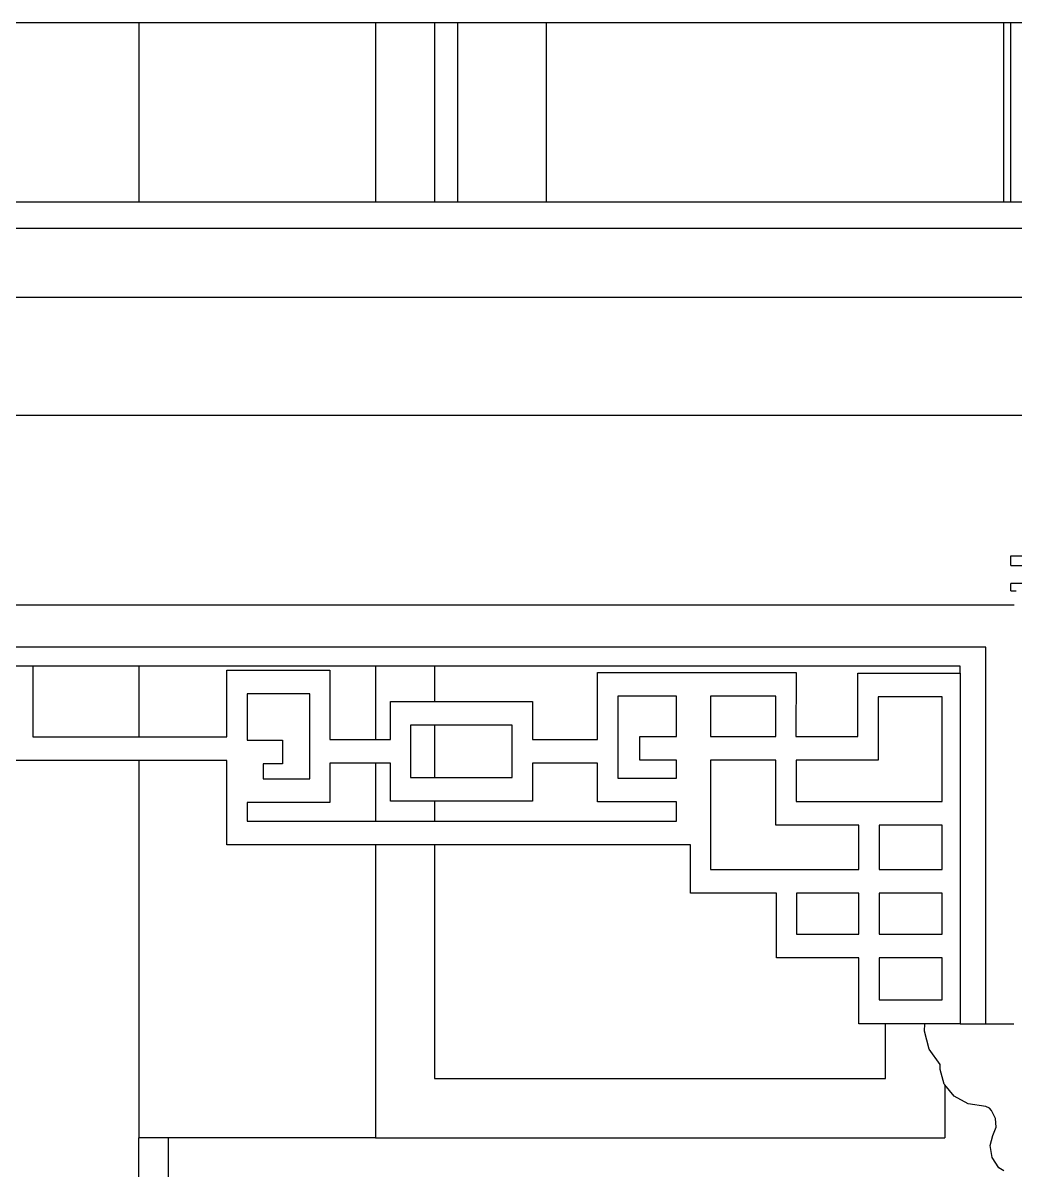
# Model space of a CAD drawing. Extents: x -24961 to 905641, y -154323 to 635957.
# Drawn here: x 437632 to 439310, y -117048 to -115108 of the extents above; entities that cross this region are included whole.
import ezdxf

# ---------------------------------------------------------------- set-up
doc = ezdxf.new("R2010")
doc.units = 0
doc.header["$LTSCALE"] = 1000
doc.header["$MEASUREMENT"] = 0
doc.layers.add('DOTE', color=1, linetype='Continuous')

msp = doc.modelspace()

# ---------------------------------------------------------------- linework, layer by layer
for p, q in [((437828.2, -115108.2), (437296.5, -115108.2)), ((437828.2, -115108.2), (437828.2, -115411.3)), ((438228.2, -115108.2), (437828.2, -115108.2)), ((438228.2, -115108.2), (438228.2, -115411.3)), ((438328.2, -115108.2), (438228.2, -115108.2)), ((438328.2, -115108.2), (438328.2, -115411.3)), ((438367.5, -115108.2), (438328.2, -115108.2)), ((438367.5, -115411.3), (438367.5, -115108.2)), ((438517.5, -115108.2), (438367.5, -115108.2)), ((438517.5, -115411.3), (438517.5, -115108.2)), ((439290.6, -115108.2), (438517.5, -115108.2)), ((439290.6, -115411.3), (439290.6, -115108.2)), ((439302.6, -115108.2), (439290.6, -115108.2)), ((439302.6, -115411.3), (439302.6, -115108.2)), ((439598.6, -115108.2), (439302.6, -115108.2)), ((437828.2, -115411.3), (437314.8, -115411.3)), ((438228.2, -115411.3), (437828.2, -115411.3)), ((438328.2, -115411.3), (438228.2, -115411.3)), ((438367.5, -115411.3), (438328.2, -115411.3)), ((438517.5, -115411.3), (438367.5, -115411.3)), ((439290.6, -115411.3), (438517.5, -115411.3)), ((439302.6, -115411.3), (439290.6, -115411.3)), ((439598.6, -115411.3), (439302.6, -115411.3)), ((431528.2, -115455), (439827.5, -115455)), ((435526.8, -115571.9), (439353.2, -115571.9)), ((439353.2, -115771.9), (435571.9, -115771.9)), ((439302.6, -116025.5), (439302.6, -116009.5)), ((439302.6, -116009.5), (439353.2, -116009.5)), ((439302.6, -116025.5), (439321.4, -116025.5)), ((439321.4, -116055.9), (439302.6, -116055.9)), ((439302.6, -116068.7), (439302.6, -116055.9)), ((439302.6, -116068.7), (439311.6, -116068.7)), ((437446.9, -116091.9), (439308.1, -116091.9)), ((439260.7, -116163.9), (437446.9, -116163.9)), ((439260.7, -116800.6), (439260.7, -116163.9)), ((437649, -116195.9), (437615, -116195.9)), ((437649, -116195.9), (437649, -116315.1)), ((437828.2, -116195.9), (437649, -116195.9)), ((437828.2, -116195.9), (437828.2, -116315.1)), ((438228.2, -116195.9), (437828.2, -116195.9)), ((438228.2, -116195.9), (438228.2, -116319.8)), ((438328.2, -116195.9), (438228.2, -116195.9)), ((438328.2, -116195.9), (438328.2, -116255.6)), ((439217.2, -116195.9), (438328.2, -116195.9)), ((439217.2, -116207.5), (439217.2, -116195.9)), ((437977.1, -116202.8), (438151.2, -116202.8)), ((437977.1, -116315.1), (437977.1, -116202.8)), ((438151.2, -116202.8), (438151.2, -116319.8)), ((438603.9, -116206.6), (438939.4, -116206.6)), ((438603.9, -116319.8), (438603.9, -116206.6)), ((438939.4, -116206.6), (438939.3, -116314.8)), ((439044.2, -116207.5), (439217.2, -116207.5)), ((439044.2, -116314.8), (439044.2, -116207.5)), ((439217.2, -116207.5), (439217.2, -116800.6)), ((438011.2, -116242.8), (438011.2, -116321.1)), ((438117.2, -116242.8), (438011.2, -116242.8)), ((438117.2, -116386.1), (438117.2, -116242.8)), ((438253.7, -116319.8), (438253.7, -116255.6)), ((438253.7, -116255.6), (438328.2, -116255.6)), ((438328.2, -116255.6), (438493.6, -116255.6)), ((438493.6, -116255.6), (438493.6, -116319.8)), ((438637.9, -116246.6), (438637.9, -116385)), ((438737.4, -116246.6), (438637.9, -116246.6)), ((438737.4, -116314.8), (438737.4, -116246.6)), ((438794.7, -116246.6), (438794.7, -116314.8)), ((438905.4, -116246.6), (438794.7, -116246.6)), ((438905.4, -116314.8), (438905.4, -116246.6)), ((439078.2, -116247.5), (439078.2, -116354.8)), ((439186.4, -116247.5), (439078.2, -116247.5)), ((439186.4, -116424.6), (439186.4, -116247.5)), ((438287.7, -116295.6), (438287.7, -116383.9)), ((438328.2, -116295.6), (438287.7, -116295.6)), ((438328.2, -116295.6), (438328.2, -116383.9)), ((438459.6, -116295.6), (438328.2, -116295.6)), ((438459.6, -116383.9), (438459.6, -116295.6)), ((437649, -116315.1), (437828.2, -116315.1)), ((437828.2, -116315.1), (437977.1, -116315.1)), ((438675.5, -116314.8), (438737.4, -116314.8)), ((438675.5, -116354.8), (438675.5, -116314.8)), ((438794.7, -116314.8), (438905.4, -116314.8)), ((438939.3, -116314.8), (439044.2, -116314.8)), ((438011.2, -116321.1), (438070.7, -116321.1)), ((438070.7, -116321.1), (438070.7, -116361.1)), ((438151.2, -116319.8), (438228.2, -116319.8)), ((438228.2, -116319.8), (438253.7, -116319.8)), ((438493.6, -116319.8), (438603.9, -116319.8)), ((437828.2, -116355.1), (437446.9, -116355.1)), ((437828.2, -116355.1), (437828.2, -116993.1)), ((437977.1, -116355.1), (437828.2, -116355.1)), ((437977.1, -116498.1), (437977.1, -116355.1)), ((438737.4, -116354.8), (438675.5, -116354.8)), ((438737.4, -116385), (438737.4, -116354.8)), ((438794.7, -116354.8), (438794.7, -116539.6)), ((438905.4, -116354.8), (438794.7, -116354.8)), ((438905.4, -116464.6), (438905.4, -116354.8)), ((438939.4, -116354.8), (438939.4, -116424.6)), ((439078.2, -116354.8), (438939.4, -116354.8)), ((438038.1, -116361.1), (438038.1, -116386.1)), ((438070.7, -116361.1), (438038.1, -116361.1)), ((438151.2, -116359.8), (438151.2, -116426.1)), ((438228.2, -116359.8), (438151.2, -116359.8)), ((438228.2, -116359.8), (438228.2, -116458.1)), ((438253.7, -116359.8), (438228.2, -116359.8)), ((438253.7, -116423.9), (438253.7, -116359.8)), ((438493.6, -116359.8), (438493.6, -116423.9)), ((438603.9, -116359.8), (438493.6, -116359.8)), ((438603.9, -116425), (438603.9, -116359.8)), ((438038.1, -116386.1), (438117.2, -116386.1)), ((438287.7, -116383.9), (438328.2, -116383.9)), ((438328.2, -116383.9), (438459.6, -116383.9)), ((438637.9, -116385), (438737.4, -116385)), ((438011.2, -116426.1), (438011.2, -116458.1)), ((438151.2, -116426.1), (438011.2, -116426.1)), ((438328.2, -116423.9), (438253.7, -116423.9)), ((438328.2, -116423.9), (438328.2, -116458.1)), ((438493.6, -116423.9), (438328.2, -116423.9)), ((438737.4, -116425), (438603.9, -116425)), ((438737.4, -116458.1), (438737.4, -116425)), ((438939.4, -116424.6), (439186.4, -116424.6)), ((438011.2, -116458.1), (438228.2, -116458.1)), ((438228.2, -116458.1), (438328.2, -116458.1)), ((438328.2, -116458.1), (438737.4, -116458.1)), ((439045.9, -116464.6), (438905.4, -116464.6)), ((439045.9, -116539.6), (439045.9, -116464.6)), ((439079.9, -116464.6), (439079.9, -116539.6)), ((439186.4, -116464.6), (439079.9, -116464.6)), ((439186.4, -116539.6), (439186.4, -116464.6)), ((438228.2, -116498.1), (437977.1, -116498.1)), ((438228.2, -116498.1), (438228.2, -116993.1)), ((438328.2, -116498.1), (438228.2, -116498.1)), ((438328.2, -116498.1), (438328.2, -116893.1)), ((438760.7, -116498.1), (438328.2, -116498.1)), ((438760.7, -116579.6), (438760.7, -116498.1)), ((438794.7, -116539.6), (439045.9, -116539.6)), ((439079.9, -116539.6), (439186.4, -116539.6)), ((438906.2, -116579.6), (438760.7, -116579.6)), ((438906.2, -116688.9), (438906.2, -116579.6)), ((438940.2, -116579.6), (438940.2, -116648.9)), ((439045.9, -116579.6), (438940.2, -116579.6)), ((439045.9, -116648.9), (439045.9, -116579.6)), ((439079.9, -116579.6), (439079.9, -116648.9)), ((439186.4, -116579.6), (439079.9, -116579.6)), ((439186.4, -116648.9), (439186.4, -116579.6)), ((438940.2, -116648.9), (439045.9, -116648.9)), ((439079.9, -116648.9), (439186.4, -116648.9)), ((439045.9, -116688.9), (438906.2, -116688.9)), ((439045.9, -116800.6), (439045.9, -116688.9)), ((439079.9, -116688.9), (439079.9, -116760)), ((439186.4, -116688.9), (439079.9, -116688.9)), ((439186.4, -116760), (439186.4, -116688.9)), ((439079.9, -116760), (439186.4, -116760)), ((439091, -116800.6), (439045.9, -116800.6)), ((439091, -116893.1), (439091, -116800.6)), ((439157.2, -116800.6), (439091, -116800.6)), ((439156.9, -116813.1), (439157.2, -116800.6)), ((439217.2, -116800.6), (439157.2, -116800.6)), ((439217.2, -116800.6), (439260.7, -116800.6)), ((439260.7, -116800.6), (439307.7, -116800.6)), ((439164.6, -116843.3), (439156.9, -116813.1)), ((439183.1, -116869.3), (439164.6, -116843.3)), ((439183, -116877.9), (439183.1, -116869.3)), ((439189.9, -116902.6), (439183, -116877.9)), ((438328.2, -116893.1), (439091, -116893.1)), ((439191, -116903.9), (439189.9, -116902.6)), ((439191, -116903.9), (439191, -116993.1)), ((439206.7, -116923.1), (439191, -116903.9)), ((439230.7, -116936.1), (439206.7, -116923.1)), ((439260.4, -116940.4), (439230.7, -116936.1)), ((439266.4, -116943.1), (439260.4, -116940.4)), ((439270, -116947), (439266.4, -116943.1)), ((439277, -116960.5), (439270, -116947)), ((439272, -116989.6), (439277.7, -116975.5)), ((439277.7, -116975.5), (439277, -116960.5)), ((437828.2, -119070), (437828.2, -116993.1)), ((437878.2, -116993.1), (437828.2, -116993.1)), ((437878.2, -117071.9), (437878.2, -116993.1)), ((438228.2, -116993.1), (437878.2, -116993.1)), ((438228.2, -116993.1), (439191, -116993.1)), ((439267.9, -117006.2), (439272, -116989.6)), ((439271, -117026.4), (439267.9, -117006.2)), ((439282.4, -117043.9), (439271, -117026.4)), ((439290.6, -117049.4), (439282.4, -117043.9))]:
    msp.add_line(p, q)
at = {"layer": 'DOTE'}
msp.add_line((392103, -115571.9), (443041.3, -115571.9), dxfattribs=at)

doc.saveas('drawing.dxf')
